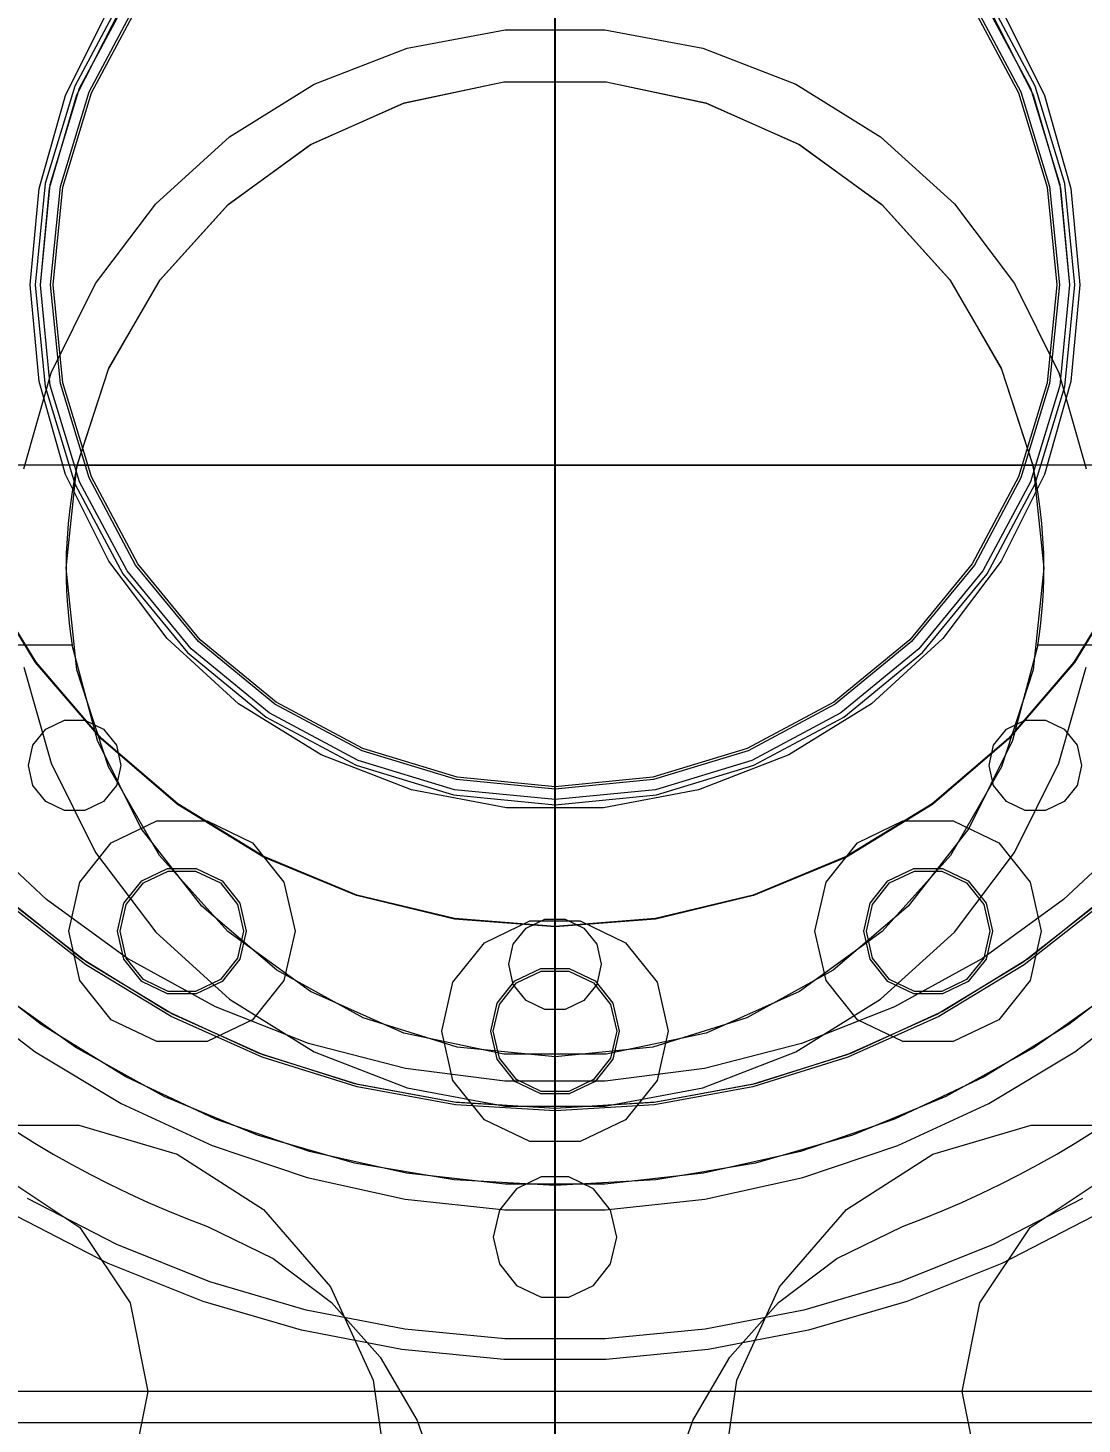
# Model space of a CAD drawing. Header units: millimetres. Extents: x -1970 to 59977, y -50268 to 6837.
# Drawn here: x 25225.8 to 25430.6, y 1503.7 to 1774.9 of the extents above; entities that cross this region are included whole.
import ezdxf

# ---------------------------------------------------------------- set-up
doc = ezdxf.new("R2010")
doc.units = ezdxf.units.MM
for name, color, linetype, lineweight in [('COTAS_O', 1, 'Continuous', 0), ('COTAS_P', 1, 'Continuous', 0), ('lateral_briquetadora', 7, 'Continuous', 0)]:
    doc.layers.add(name, color=color, linetype=linetype, lineweight=lineweight)
doc.dimstyles.new('R19_100', dxfattribs={"dimtxt": 250, "dimasz": 150, "dimexe": 150, "dimexo": 80, "dimgap": 100, "dimtad": 1, "dimtih": 1, "dimtoh": 1, "dimdsep": 46, "dimcen": 0.09, "dimadec": 0, "dimazin": 0, "dimtfac": 1, "dimtdec": 4, "dimtofl": 0, "dimtmove": 0, "dimatfit": 3, "dimfxl": 1, "dimtolj": 1, "dimtzin": 0, "dimarcsym": 0})

# ---------------------------------------------------------------- blocks, each defined once
blk = doc.blocks.new('*D3')
at = {"layer": 'COTAS_P', "color": 0, "lineweight": -2, "transparency": 16777216}
for p, q in [((25334.81, 3271.57), (25051.31, 4199.21)), ((16158.18, 1324.54), (24951.7, 4011.92)), ((16254.38, 496.51), (15970.89, 1424.15))]:
    blk.add_line(p, q, dxfattribs=at)
at = {"layer": 'COTAS_P', "color": 0, "transparency": 16777216}
for points in [[(24944.39, 4035.83), (24959, 3988.02), (25095.15, 4055.76)], [(16150.87, 1348.45), (16165.48, 1300.63), (16014.73, 1280.7)]]:
    blk.add_solid(points, dxfattribs=at)
at = {"layer": 'Defpoints', "color": 0, "transparency": 16777216}
for p in [(25095.15, 4055.76), (25358.19, 3195.06), (16277.76, 420)]:
    blk.add_point(p, dxfattribs=at)
blk = doc.blocks.new('*D5')
at = {"layer": 'COTAS_P', "color": 0, "lineweight": -2, "transparency": 16777216}
for p, q in [((25438.19, 3195.06), (25908.19, 3195.06)), ((25758.19, 150), (25758.19, 3045.06)), ((25438.19, 0), (25908.19, 0))]:
    blk.add_line(p, q, dxfattribs=at)
at = {"layer": 'COTAS_P', "color": 0, "transparency": 16777216}
for points in [[(25733.19, 3045.06), (25783.19, 3045.06), (25758.19, 3195.06)], [(25733.19, 150), (25783.19, 150), (25758.19, 0)]]:
    blk.add_solid(points, dxfattribs=at)
at = {"layer": 'Defpoints', "color": 0, "transparency": 16777216}
for p in [(25358.19, 3195.06), (25758.19, 3195.06), (25358.19, 0)]:
    blk.add_point(p, dxfattribs=at)
blk = doc.blocks.new('*D6')
at = {"layer": 'COTAS_P', "color": 0, "lineweight": -2, "transparency": 16777216}
for p, q in [((25128.19, 1262), (25128.19, 2232)), ((27628.19, 1262), (27628.19, 2232)), ((25278.19, 2082), (27478.19, 2082))]:
    blk.add_line(p, q, dxfattribs=at)
at = {"layer": 'COTAS_P', "color": 0, "transparency": 16777216}
for points in [[(25278.19, 2107), (25278.19, 2057), (25128.19, 2082)], [(27478.19, 2107), (27478.19, 2057), (27628.19, 2082)]]:
    blk.add_solid(points, dxfattribs=at)
at = {"layer": 'Defpoints', "color": 0, "transparency": 16777216}
for p in [(27628.19, 2082), (25128.19, 1182), (27628.19, 1182)]:
    blk.add_point(p, dxfattribs=at)
blk = doc.blocks.new('*D21')
at = {"layer": 'COTAS_O', "color": 0, "lineweight": -2, "transparency": 16777216}
for p, q in [((24708.19, 2300), (25478.19, 2300)), ((25328.19, 150), (25328.19, 2150)), ((24708.19, 0), (25478.19, 0))]:
    blk.add_line(p, q, dxfattribs=at)
at = {"layer": 'COTAS_O', "color": 0, "transparency": 16777216}
for points in [[(25303.19, 2150), (25353.19, 2150), (25328.19, 2300)], [(25303.19, 150), (25353.19, 150), (25328.19, 0)]]:
    blk.add_solid(points, dxfattribs=at)
at = {"layer": 'Defpoints', "color": 0, "transparency": 16777216}
for p in [(24628.19, 2300), (25328.19, 2300), (24628.19, 0)]:
    blk.add_point(p, dxfattribs=at)

msp = doc.modelspace()

# ---------------------------------------------------------------- linework, layer by layer
at = {"layer": 'lateral_briquetadora'}
for p, q in [((25244.208, 1781.113), (25234.875, 1763.651)), ((25235.799, 1763.268), (25245.04, 1780.557)), ((25411.334, 1780.557), (25420.575, 1763.268)), ((25421.498, 1763.651), (25412.165, 1781.113)), ((25233.074, 1761.847), (25241.464, 1778.696)), ((25235.249, 1761.914), (25243.841, 1778.72)), ((25237.646, 1762.503), (25246.703, 1779.446)), ((25238.108, 1762.312), (25247.118, 1779.168)), ((25409.255, 1779.168), (25418.265, 1762.312)), ((25409.671, 1779.446), (25418.727, 1762.503)), ((25412.532, 1778.72), (25421.124, 1761.914)), ((25414.909, 1778.696), (25423.299, 1761.847)), ((25299.452, 1770.992), (25318.498, 1774.552)), ((25318.498, 1774.552), (25337.875, 1774.552)), ((25337.875, 1774.552), (25356.921, 1770.992)), ((25281.384, 1763.992), (25299.452, 1770.992)), ((25356.921, 1770.992), (25374.989, 1763.992)), ((25234.875, 1763.651), (25229.127, 1744.704)), ((25264.91, 1753.792), (25281.384, 1763.992)), ((25298.83, 1760.35), (25318.256, 1764.48)), ((25298.886, 1760.368), (25318.276, 1764.482)), ((25318.256, 1764.48), (25338.117, 1764.48)), ((25318.276, 1764.482), (25338.097, 1764.482)), ((25338.097, 1764.482), (25357.487, 1760.368)), ((25338.117, 1764.48), (25357.543, 1760.35)), ((25374.989, 1763.992), (25391.463, 1753.792)), ((25427.246, 1744.704), (25421.498, 1763.651)), ((25227.923, 1743.742), (25233.074, 1761.847)), ((25229.968, 1743.792), (25235.249, 1761.914)), ((25230.108, 1744.509), (25235.799, 1763.268)), ((25232.07, 1744.119), (25237.646, 1762.503)), ((25232.56, 1744.021), (25238.108, 1762.312)), ((25418.265, 1762.312), (25423.813, 1744.021)), ((25418.727, 1762.503), (25424.304, 1744.119)), ((25420.575, 1763.268), (25426.265, 1744.509)), ((25421.124, 1761.914), (25426.405, 1743.792)), ((25423.299, 1761.847), (25428.45, 1743.742)), ((25280.687, 1752.272), (25298.83, 1760.35)), ((25280.771, 1752.321), (25298.886, 1760.368)), ((25357.487, 1760.368), (25375.602, 1752.321)), ((25357.543, 1760.35), (25375.687, 1752.272)), ((25250.591, 1740.738), (25264.91, 1753.792)), ((25391.463, 1753.792), (25405.783, 1740.738)), ((25264.619, 1740.599), (25280.687, 1752.272)), ((25264.721, 1740.69), (25280.771, 1752.321)), ((25375.602, 1752.321), (25391.652, 1740.69)), ((25375.687, 1752.272), (25391.754, 1740.599)), ((25229.127, 1744.704), (25227.187, 1725)), ((25228.187, 1725), (25230.108, 1744.509)), ((25426.265, 1744.509), (25428.187, 1725)), ((25429.187, 1725), (25427.246, 1744.704)), ((25226.187, 1725), (25227.923, 1743.742)), ((25228.187, 1725), (25229.968, 1743.792)), ((25230.187, 1725), (25232.07, 1744.119)), ((25230.687, 1725), (25232.56, 1744.021)), ((25423.813, 1744.021), (25425.687, 1725)), ((25424.304, 1744.119), (25426.187, 1725)), ((25426.405, 1743.792), (25428.187, 1725)), ((25428.45, 1743.742), (25430.187, 1725)), ((25238.914, 1725.275), (25250.591, 1740.738)), ((25251.33, 1725.84), (25264.619, 1740.599)), ((25251.433, 1725.982), (25264.721, 1740.69)), ((25391.652, 1740.69), (25404.94, 1725.982)), ((25391.754, 1740.599), (25405.043, 1725.84)), ((25405.783, 1740.738), (25417.459, 1725.275)), ((25241.4, 1708.64), (25251.33, 1725.84)), ((25241.487, 1708.836), (25251.433, 1725.982)), ((25404.94, 1725.982), (25414.886, 1708.836)), ((25405.043, 1725.84), (25414.973, 1708.64)), ((25227.923, 1706.258), (25226.187, 1725)), ((25227.187, 1725), (25229.127, 1705.296)), ((25230.108, 1705.491), (25228.187, 1725)), ((25232.07, 1705.881), (25230.187, 1725)), ((25230.277, 1707.93), (25238.914, 1725.275)), ((25232.56, 1705.979), (25230.687, 1725)), ((25417.459, 1725.275), (25426.096, 1707.93)), ((25425.687, 1725), (25423.813, 1705.979)), ((25426.187, 1725), (25424.304, 1705.881)), ((25428.187, 1725), (25426.265, 1705.491)), ((25427.246, 1705.296), (25429.187, 1725)), ((25430.187, 1725), (25428.45, 1706.258)), ((25224.974, 1689.294), (25230.277, 1707.93)), ((25235.263, 1689.752), (25241.4, 1708.64)), ((25235.316, 1690), (25241.487, 1708.836)), ((25414.886, 1708.836), (25421.057, 1690)), ((25414.973, 1708.64), (25421.111, 1689.752)), ((25426.096, 1707.93), (25431.399, 1689.294)), ((25233.074, 1688.153), (25227.923, 1706.258)), ((25229.127, 1705.296), (25234.875, 1686.349)), ((25235.799, 1686.732), (25230.108, 1705.491)), ((25237.646, 1687.497), (25232.07, 1705.881)), ((25238.108, 1687.688), (25232.56, 1705.979)), ((25423.813, 1705.979), (25418.265, 1687.688)), ((25424.304, 1705.881), (25418.727, 1687.497)), ((25426.265, 1705.491), (25420.575, 1686.732)), ((25421.498, 1686.349), (25427.246, 1705.296)), ((25428.45, 1706.258), (25423.299, 1688.153)), ((25818.187, 1690), (24878.187, 1690)), ((25235.316, 1690), (25212.841, 1690)), ((25241.464, 1671.304), (25233.074, 1688.153)), ((25233.187, 1670), (25235.263, 1689.752)), ((25235.316, 1690), (25234.752, 1687.177)), ((25235.316, 1690), (25421.057, 1690)), ((25246.703, 1670.554), (25237.646, 1687.497)), ((25247.118, 1670.832), (25238.108, 1687.688)), ((25418.265, 1687.688), (25409.255, 1670.832)), ((25418.727, 1687.497), (25409.671, 1670.554)), ((25423.299, 1688.153), (25414.909, 1671.304)), ((25421.621, 1687.177), (25421.057, 1690)), ((25655.187, 1690), (25421.057, 1690)), ((25421.111, 1689.752), (25423.187, 1670)), ((25234.752, 1687.177), (25234.275, 1684.338)), ((25234.875, 1686.349), (25244.208, 1668.887)), ((25245.04, 1669.443), (25235.799, 1686.732)), ((25420.575, 1686.732), (25411.334, 1669.443)), ((25412.165, 1668.887), (25421.498, 1686.349)), ((25422.098, 1684.338), (25421.621, 1687.177)), ((25234.275, 1684.338), (25233.884, 1681.487)), ((25422.49, 1681.487), (25422.098, 1684.338)), ((25233.884, 1681.487), (25233.579, 1678.624)), ((25422.794, 1678.624), (25422.49, 1681.487)), ((25233.579, 1678.624), (25233.361, 1675.754)), ((25423.012, 1675.754), (25422.794, 1678.624)), ((25233.361, 1675.754), (25233.23, 1672.878)), ((25423.143, 1672.878), (25423.012, 1675.754)), ((25233.23, 1672.878), (25233.187, 1670)), ((25252.808, 1656.283), (25241.464, 1671.304)), ((25414.909, 1671.304), (25403.565, 1656.283)), ((25423.187, 1670), (25423.143, 1672.878)), ((25227.343, 1651.733), (25217.123, 1668.41)), ((25233.187, 1670), (25233.211, 1667.848)), ((25235.263, 1650.248), (25233.187, 1670)), ((25244.208, 1668.887), (25256.769, 1653.582)), ((25257.476, 1654.289), (25245.04, 1669.443)), ((25258.89, 1655.704), (25246.703, 1670.554)), ((25259.244, 1656.057), (25247.118, 1670.832)), ((25409.255, 1670.832), (25397.129, 1656.057)), ((25409.671, 1670.554), (25397.483, 1655.704)), ((25411.334, 1669.443), (25398.897, 1654.289)), ((25399.604, 1653.582), (25412.165, 1668.887)), ((25423.187, 1670), (25421.111, 1650.248)), ((25423.162, 1667.848), (25423.187, 1670)), ((25439.251, 1668.41), (25429.031, 1651.733)), ((25227.262, 1651.674), (25217.034, 1668.365)), ((25233.211, 1667.848), (25233.284, 1665.698)), ((25233.284, 1665.698), (25233.406, 1663.549)), ((25422.967, 1663.549), (25423.089, 1665.698)), ((25423.089, 1665.698), (25423.162, 1667.848)), ((25439.34, 1668.365), (25429.111, 1651.674)), ((25233.406, 1663.549), (25233.576, 1661.404)), ((25422.797, 1661.404), (25422.967, 1663.549)), ((25233.576, 1661.404), (25233.795, 1659.264)), ((25422.578, 1659.264), (25422.797, 1661.404)), ((25233.795, 1659.264), (25234.063, 1657.129)), ((25422.311, 1657.129), (25422.578, 1659.264)), ((25234.378, 1655), (25206.027, 1655)), ((25234.063, 1657.129), (25234.378, 1655)), ((25239.287, 1636.507), (25234.378, 1655)), ((25266.718, 1643.602), (25252.808, 1656.283)), ((25273.741, 1643.516), (25258.89, 1655.704)), ((25274.018, 1643.932), (25259.244, 1656.057)), ((25397.129, 1656.057), (25382.355, 1643.932)), ((25397.483, 1655.704), (25382.632, 1643.516)), ((25403.565, 1656.283), (25389.655, 1643.602)), ((25421.995, 1655), (25417.087, 1636.507)), ((25421.995, 1655), (25422.311, 1657.129)), ((25663.48, 1655), (25421.995, 1655)), ((25256.769, 1653.582), (25272.074, 1641.022)), ((25272.63, 1641.853), (25257.476, 1654.289)), ((25398.897, 1654.289), (25383.744, 1641.853)), ((25384.299, 1641.022), (25399.604, 1653.582)), ((25224.974, 1650.706), (25230.277, 1632.07)), ((25239.975, 1636.788), (25227.262, 1651.674)), ((25240.046, 1636.859), (25227.343, 1651.733)), ((25241.4, 1631.36), (25235.263, 1650.248)), ((25421.111, 1650.248), (25414.973, 1631.36)), ((25429.031, 1651.733), (25416.327, 1636.859)), ((25429.111, 1651.674), (25416.398, 1636.788)), ((25426.096, 1632.07), (25431.399, 1650.706)), ((25282.721, 1633.693), (25266.718, 1643.602)), ((25289.918, 1632.612), (25272.63, 1641.853)), ((25290.684, 1634.46), (25273.741, 1643.516)), ((25290.875, 1634.922), (25274.018, 1643.932)), ((25382.355, 1643.932), (25365.498, 1634.922)), ((25382.632, 1643.516), (25365.69, 1634.46)), ((25383.744, 1641.853), (25366.455, 1632.612)), ((25389.655, 1643.602), (25373.652, 1633.693)), ((25226.74, 1635.567), (25229.237, 1638.698)), ((25229.237, 1638.698), (25232.846, 1640.436)), ((25232.846, 1640.436), (25236.851, 1640.436)), ((25236.851, 1640.436), (25240.46, 1638.698)), ((25240.46, 1638.698), (25242.957, 1635.567)), ((25272.074, 1641.022), (25289.536, 1631.688)), ((25366.838, 1631.688), (25384.299, 1641.022)), ((25413.416, 1635.567), (25415.913, 1638.698)), ((25415.913, 1638.698), (25419.522, 1640.436)), ((25419.522, 1640.436), (25423.527, 1640.436)), ((25423.527, 1640.436), (25427.136, 1638.698)), ((25427.136, 1638.698), (25429.633, 1635.567)), ((25247.801, 1619.372), (25239.287, 1636.507)), ((25254.86, 1624.075), (25239.975, 1636.788)), ((25254.919, 1624.156), (25240.046, 1636.859)), ((25416.327, 1636.859), (25401.454, 1624.156)), ((25416.398, 1636.788), (25401.513, 1624.075)), ((25417.087, 1636.507), (25408.572, 1619.372)), ((25225.848, 1631.662), (25226.74, 1635.567)), ((25242.957, 1635.567), (25243.848, 1631.662)), ((25300.273, 1626.894), (25282.721, 1633.693)), ((25309.068, 1628.883), (25290.684, 1634.46)), ((25309.165, 1629.373), (25290.875, 1634.922)), ((25365.498, 1634.922), (25347.208, 1629.373)), ((25365.69, 1634.46), (25347.305, 1628.883)), ((25373.652, 1633.693), (25356.1, 1626.894)), ((25412.525, 1631.662), (25413.416, 1635.567)), ((25429.633, 1635.567), (25430.525, 1631.662)), ((25226.74, 1627.757), (25225.848, 1631.662)), ((25230.277, 1632.07), (25238.914, 1614.725)), ((25251.33, 1614.16), (25241.4, 1631.36)), ((25243.848, 1631.662), (25242.957, 1627.757)), ((25289.536, 1631.688), (25308.482, 1625.941)), ((25308.678, 1626.921), (25289.918, 1632.612)), ((25366.455, 1632.612), (25347.696, 1626.921)), ((25347.891, 1625.941), (25366.838, 1631.688)), ((25414.973, 1631.36), (25405.043, 1614.16)), ((25413.416, 1627.757), (25412.525, 1631.662)), ((25417.459, 1614.725), (25426.096, 1632.07)), ((25430.525, 1631.662), (25429.633, 1627.757)), ((25229.237, 1624.625), (25226.74, 1627.757)), ((25242.957, 1627.757), (25240.46, 1624.625)), ((25328.187, 1627), (25309.068, 1628.883)), ((25328.187, 1627.5), (25309.165, 1629.373)), ((25347.208, 1629.373), (25328.187, 1627.5)), ((25347.305, 1628.883), (25328.187, 1627)), ((25415.913, 1624.625), (25413.416, 1627.757)), ((25429.633, 1627.757), (25427.136, 1624.625)), ((25318.775, 1623.435), (25300.273, 1626.894)), ((25308.482, 1625.941), (25328.187, 1624)), ((25328.187, 1625), (25308.678, 1626.921)), ((25347.696, 1626.921), (25328.187, 1625)), ((25328.187, 1624), (25347.891, 1625.941)), ((25356.1, 1626.894), (25337.598, 1623.435)), ((25232.846, 1622.888), (25229.237, 1624.625)), ((25236.851, 1622.888), (25232.846, 1622.888)), ((25240.46, 1624.625), (25236.851, 1622.888)), ((25271.551, 1613.847), (25254.86, 1624.075)), ((25271.597, 1613.936), (25254.919, 1624.156)), ((25337.598, 1623.435), (25318.775, 1623.435)), ((25401.454, 1624.156), (25384.776, 1613.936)), ((25401.513, 1624.075), (25384.822, 1613.847)), ((25419.522, 1622.888), (25415.913, 1624.625)), ((25423.527, 1622.888), (25419.522, 1622.888)), ((25427.136, 1624.625), (25423.527, 1622.888)), ((25241.97, 1616.627), (25250.791, 1620.875)), ((25250.791, 1620.875), (25260.582, 1620.875)), ((25260.582, 1620.875), (25269.403, 1616.627)), ((25386.97, 1616.627), (25395.791, 1620.875)), ((25395.791, 1620.875), (25405.582, 1620.875)), ((25405.582, 1620.875), (25414.403, 1616.627)), ((25229.386, 1605.57), (25215.196, 1618.895)), ((25259.577, 1604.291), (25247.801, 1619.372)), ((25408.572, 1619.372), (25396.797, 1604.291)), ((25441.177, 1618.895), (25426.987, 1605.57)), ((25235.865, 1608.972), (25241.97, 1616.627)), ((25238.914, 1614.725), (25250.591, 1599.262)), ((25264.619, 1599.401), (25251.33, 1614.16)), ((25269.403, 1616.627), (25275.508, 1608.972)), ((25380.865, 1608.972), (25386.97, 1616.627)), ((25405.043, 1614.16), (25391.754, 1599.401)), ((25405.783, 1599.262), (25417.459, 1614.725)), ((25414.403, 1616.627), (25420.508, 1608.972)), ((25247.893, 1609.199), (25252.905, 1611.613)), ((25252.905, 1611.613), (25258.468, 1611.613)), ((25258.468, 1611.613), (25263.48, 1609.199)), ((25289.637, 1606.356), (25271.551, 1613.847)), ((25289.668, 1606.451), (25271.597, 1613.936)), ((25384.776, 1613.936), (25366.706, 1606.451)), ((25384.822, 1613.847), (25366.736, 1606.356)), ((25392.893, 1609.199), (25397.905, 1611.613)), ((25397.905, 1611.613), (25403.468, 1611.613)), ((25403.468, 1611.613), (25408.48, 1609.199)), ((25233.687, 1599.426), (25235.865, 1608.972)), ((25244.424, 1604.85), (25247.893, 1609.199)), ((25244.875, 1604.633), (25248.205, 1608.808)), ((25248.205, 1608.808), (25253.016, 1611.125)), ((25253.016, 1611.125), (25258.357, 1611.125)), ((25258.357, 1611.125), (25263.168, 1608.808)), ((25263.168, 1608.808), (25266.498, 1604.633)), ((25263.48, 1609.199), (25266.949, 1604.85)), ((25275.508, 1608.972), (25277.687, 1599.426)), ((25378.687, 1599.426), (25380.865, 1608.972)), ((25389.424, 1604.85), (25392.893, 1609.199)), ((25389.875, 1604.633), (25393.205, 1608.808)), ((25393.205, 1608.808), (25398.016, 1611.125)), ((25398.016, 1611.125), (25403.357, 1611.125)), ((25403.357, 1611.125), (25408.168, 1608.808)), ((25408.168, 1608.808), (25411.498, 1604.633)), ((25408.48, 1609.199), (25411.949, 1604.85)), ((25420.508, 1608.972), (25422.687, 1599.426)), ((25236.036, 1594.202), (25220.714, 1606.469)), ((25308.671, 1601.786), (25289.637, 1606.356)), ((25308.687, 1601.885), (25289.668, 1606.451)), ((25366.706, 1606.451), (25347.686, 1601.885)), ((25366.736, 1606.356), (25347.702, 1601.786)), ((25435.659, 1606.469), (25420.337, 1594.202)), ((25237.012, 1592.911), (25221.755, 1604.864)), ((25237.296, 1593.323), (25222.087, 1605.238)), ((25245.133, 1594.129), (25229.386, 1605.57)), ((25243.187, 1599.426), (25244.424, 1604.85)), ((25243.687, 1599.426), (25244.875, 1604.633)), ((25274.135, 1591.876), (25259.577, 1604.291)), ((25266.498, 1604.633), (25267.687, 1599.426)), ((25266.949, 1604.85), (25268.187, 1599.426)), ((25396.797, 1604.291), (25382.238, 1591.876)), ((25388.187, 1599.426), (25389.424, 1604.85)), ((25388.687, 1599.426), (25389.875, 1604.633)), ((25426.987, 1605.57), (25411.24, 1594.129)), ((25411.498, 1604.633), (25412.687, 1599.426)), ((25411.949, 1604.85), (25413.187, 1599.426)), ((25434.286, 1605.238), (25419.077, 1593.323)), ((25434.618, 1604.864), (25419.361, 1592.911)), ((25328.187, 1600.25), (25308.671, 1601.786)), ((25328.187, 1600.35), (25308.687, 1601.885)), ((25314.47, 1597.2), (25323.291, 1601.448)), ((25322.575, 1600.036), (25326.184, 1601.774)), ((25323.291, 1601.448), (25333.082, 1601.448)), ((25326.184, 1601.774), (25330.189, 1601.774)), ((25347.686, 1601.885), (25328.187, 1600.35)), ((25347.702, 1601.786), (25328.187, 1600.25)), ((25330.189, 1601.774), (25333.798, 1600.036)), ((25333.082, 1601.448), (25341.903, 1597.2)), ((25235.865, 1589.881), (25233.687, 1599.426)), ((25244.424, 1594.003), (25243.187, 1599.426)), ((25244.875, 1594.22), (25243.687, 1599.426)), ((25250.591, 1599.262), (25264.91, 1586.208)), ((25280.687, 1587.728), (25264.619, 1599.401)), ((25267.687, 1599.426), (25266.498, 1594.22)), ((25268.187, 1599.426), (25266.949, 1594.003)), ((25277.687, 1599.426), (25275.508, 1589.881)), ((25320.078, 1596.905), (25322.575, 1600.036)), ((25333.798, 1600.036), (25336.295, 1596.905)), ((25391.754, 1599.401), (25375.687, 1587.728)), ((25380.865, 1589.881), (25378.687, 1599.426)), ((25389.424, 1594.003), (25388.187, 1599.426)), ((25389.875, 1594.22), (25388.687, 1599.426)), ((25391.463, 1586.208), (25405.783, 1599.262)), ((25412.687, 1599.426), (25411.498, 1594.22)), ((25413.187, 1599.426), (25411.949, 1594.003)), ((25422.687, 1599.426), (25420.508, 1589.881)), ((25308.365, 1589.545), (25314.47, 1597.2)), ((25319.187, 1593), (25320.078, 1596.905)), ((25336.295, 1596.905), (25337.187, 1593)), ((25341.903, 1597.2), (25348.008, 1589.545)), ((25228.331, 1581.286), (25213.104, 1593.163)), ((25252.745, 1583.902), (25236.036, 1594.202)), ((25253.599, 1582.884), (25237.012, 1592.911)), ((25253.831, 1583.327), (25237.296, 1593.323)), ((25247.893, 1589.653), (25244.424, 1594.003)), ((25248.205, 1590.044), (25244.875, 1594.22)), ((25262.191, 1584.752), (25245.133, 1594.129)), ((25266.498, 1594.22), (25263.168, 1590.044)), ((25266.949, 1594.003), (25263.48, 1589.653)), ((25320.078, 1589.095), (25319.187, 1593)), ((25337.187, 1593), (25336.295, 1589.095)), ((25392.893, 1589.653), (25389.424, 1594.003)), ((25393.205, 1590.044), (25389.875, 1594.22)), ((25411.24, 1594.129), (25394.182, 1584.752)), ((25419.077, 1593.323), (25402.542, 1583.327)), ((25419.361, 1592.911), (25402.775, 1582.884)), ((25420.337, 1594.202), (25403.629, 1583.902)), ((25411.498, 1594.22), (25408.168, 1590.044)), ((25411.949, 1594.003), (25408.48, 1589.653)), ((25443.269, 1593.163), (25428.042, 1581.286)), ((25241.97, 1582.226), (25235.865, 1589.881)), ((25253.016, 1587.727), (25248.205, 1590.044)), ((25263.168, 1590.044), (25258.357, 1587.727)), ((25275.508, 1589.881), (25269.403, 1582.226)), ((25290.886, 1582.629), (25274.135, 1591.876)), ((25316.924, 1585.424), (25320.393, 1589.773)), ((25320.393, 1589.773), (25325.405, 1592.187)), ((25320.705, 1589.382), (25325.516, 1591.699)), ((25325.405, 1592.187), (25330.968, 1592.187)), ((25325.516, 1591.699), (25330.857, 1591.699)), ((25330.857, 1591.699), (25335.668, 1589.382)), ((25330.968, 1592.187), (25335.98, 1589.773)), ((25335.98, 1589.773), (25339.449, 1585.424)), ((25382.238, 1591.876), (25365.487, 1582.629)), ((25386.97, 1582.226), (25380.865, 1589.881)), ((25398.016, 1587.727), (25393.205, 1590.044)), ((25408.168, 1590.044), (25403.357, 1587.727)), ((25420.508, 1589.881), (25414.403, 1582.226)), ((25211.657, 1587.811), (25227.173, 1576.016)), ((25235.081, 1576.823), (25219.076, 1588.179)), ((25252.905, 1587.24), (25247.893, 1589.653)), ((25258.468, 1587.24), (25252.905, 1587.24)), ((25258.357, 1587.727), (25253.016, 1587.727)), ((25263.48, 1589.653), (25258.468, 1587.24)), ((25298.83, 1579.65), (25280.687, 1587.728)), ((25306.187, 1580), (25308.365, 1589.545)), ((25317.375, 1585.207), (25320.705, 1589.382)), ((25322.575, 1585.964), (25320.078, 1589.095)), ((25336.295, 1589.095), (25333.798, 1585.964)), ((25335.668, 1589.382), (25338.998, 1585.207)), ((25348.008, 1589.545), (25350.187, 1580)), ((25375.687, 1587.728), (25357.543, 1579.65)), ((25397.905, 1587.24), (25392.893, 1589.653)), ((25403.468, 1587.24), (25397.905, 1587.24)), ((25403.357, 1587.727), (25398.016, 1587.727)), ((25408.48, 1589.653), (25403.468, 1587.24)), ((25437.297, 1588.179), (25421.292, 1576.823)), ((25429.2, 1576.016), (25444.716, 1587.811)), ((25280.289, 1577.586), (25262.191, 1584.752)), ((25264.91, 1586.208), (25281.384, 1576.008)), ((25315.687, 1580), (25316.924, 1585.424)), ((25316.187, 1580), (25317.375, 1585.207)), ((25326.184, 1584.226), (25322.575, 1585.964)), ((25333.798, 1585.964), (25330.189, 1584.226)), ((25338.998, 1585.207), (25340.187, 1580)), ((25339.449, 1585.424), (25340.687, 1580)), ((25374.989, 1576.008), (25391.463, 1586.208)), ((25394.182, 1584.752), (25376.084, 1577.586)), ((25250.791, 1577.978), (25241.97, 1582.226)), ((25270.589, 1575.727), (25252.745, 1583.902)), ((25271.272, 1574.93), (25253.599, 1582.884)), ((25271.45, 1575.397), (25253.831, 1583.327)), ((25269.403, 1582.226), (25260.582, 1577.978)), ((25309.15, 1576.927), (25290.886, 1582.629)), ((25330.189, 1584.226), (25326.184, 1584.226)), ((25365.487, 1582.629), (25347.223, 1576.927)), ((25402.542, 1583.327), (25384.923, 1575.397)), ((25402.775, 1582.884), (25385.101, 1574.93)), ((25403.629, 1583.902), (25385.784, 1575.727)), ((25395.791, 1577.978), (25386.97, 1582.226)), ((25414.403, 1582.226), (25405.582, 1577.978)), ((25244.774, 1571.158), (25228.331, 1581.286)), ((25318.256, 1575.52), (25298.83, 1579.65)), ((25308.365, 1570.455), (25306.187, 1580)), ((25316.924, 1574.576), (25315.687, 1580)), ((25317.375, 1574.793), (25316.187, 1580)), ((25357.543, 1579.65), (25338.117, 1575.52)), ((25340.187, 1580), (25338.998, 1574.793)), ((25340.687, 1580), (25339.449, 1574.576)), ((25350.187, 1580), (25348.008, 1570.455)), ((25428.042, 1581.286), (25411.599, 1571.158)), ((25252.257, 1567.33), (25235.081, 1576.823)), ((25260.582, 1577.978), (25250.791, 1577.978)), ((25299.142, 1572.745), (25280.289, 1577.586)), ((25328.187, 1575), (25309.15, 1576.927)), ((25347.223, 1576.927), (25328.187, 1575)), ((25376.084, 1577.586), (25357.231, 1572.745)), ((25405.582, 1577.978), (25395.791, 1577.978)), ((25421.292, 1576.823), (25404.116, 1567.33)), ((25227.173, 1576.016), (25243.873, 1565.968)), ((25289.3, 1569.798), (25270.589, 1575.727)), ((25289.776, 1569.164), (25271.272, 1574.93)), ((25289.896, 1569.649), (25271.45, 1575.397)), ((25281.384, 1576.008), (25299.452, 1569.008)), ((25320.393, 1570.227), (25316.924, 1574.576)), ((25320.705, 1570.618), (25317.375, 1574.793)), ((25338.117, 1575.52), (25318.256, 1575.52)), ((25338.998, 1574.793), (25335.668, 1570.618)), ((25339.449, 1574.576), (25335.98, 1570.227)), ((25356.921, 1569.008), (25374.989, 1576.008)), ((25384.923, 1575.397), (25366.477, 1569.649)), ((25385.101, 1574.93), (25366.597, 1569.164)), ((25385.784, 1575.727), (25367.074, 1569.798)), ((25412.5, 1565.968), (25429.2, 1576.016)), ((25262.232, 1562.904), (25244.774, 1571.158)), ((25318.454, 1570.306), (25299.142, 1572.745)), ((25357.231, 1572.745), (25337.919, 1570.306)), ((25411.599, 1571.158), (25394.141, 1562.904)), ((25308.596, 1566.204), (25289.3, 1569.798)), ((25308.84, 1565.67), (25289.776, 1569.164)), ((25308.901, 1566.167), (25289.896, 1569.649)), ((25299.452, 1569.008), (25318.498, 1565.448)), ((25314.47, 1562.8), (25308.365, 1570.455)), ((25337.919, 1570.306), (25318.454, 1570.306)), ((25325.405, 1567.813), (25320.393, 1570.227)), ((25325.516, 1568.301), (25320.705, 1570.618)), ((25330.857, 1568.301), (25325.516, 1568.301)), ((25335.668, 1570.618), (25330.857, 1568.301)), ((25335.98, 1570.227), (25330.968, 1567.813)), ((25337.875, 1565.448), (25356.921, 1569.008)), ((25348.008, 1570.455), (25341.903, 1562.8)), ((25366.477, 1569.649), (25347.472, 1566.167)), ((25366.597, 1569.164), (25347.533, 1565.67)), ((25367.074, 1569.798), (25347.777, 1566.204)), ((25243.873, 1565.968), (25261.562, 1557.784)), ((25270.388, 1559.82), (25252.257, 1567.33)), ((25328.187, 1565), (25308.596, 1566.204)), ((25328.187, 1564.5), (25308.84, 1565.67)), ((25328.187, 1565), (25308.901, 1566.167)), ((25318.498, 1565.448), (25337.875, 1565.448)), ((25330.968, 1567.813), (25325.405, 1567.813)), ((25347.777, 1566.204), (25328.187, 1565)), ((25347.472, 1566.167), (25328.187, 1565)), ((25347.533, 1565.67), (25328.187, 1564.5)), ((25404.116, 1567.33), (25385.985, 1559.82)), ((25394.811, 1557.784), (25412.5, 1565.968)), ((25280.494, 1556.624), (25262.232, 1562.904)), ((25323.291, 1558.552), (25314.47, 1562.8)), ((25341.903, 1562.8), (25333.082, 1558.552)), ((25394.141, 1562.904), (25375.879, 1556.624)), ((25215.725, 1561.752), (25235.649, 1561.752)), ((25223.6, 1560.42), (25227.12, 1558.235)), ((25235.649, 1561.752), (25254.766, 1556.139)), ((25401.608, 1556.139), (25420.725, 1561.752)), ((25420.725, 1561.752), (25440.649, 1561.752)), ((25429.253, 1558.235), (25432.774, 1560.42)), ((25227.12, 1558.235), (25230.687, 1556.125)), ((25261.562, 1557.784), (25280.031, 1551.561)), ((25289.245, 1554.388), (25270.388, 1559.82)), ((25333.082, 1558.552), (25323.291, 1558.552)), ((25385.985, 1559.82), (25367.128, 1554.388)), ((25376.342, 1551.561), (25394.811, 1557.784)), ((25425.687, 1556.125), (25429.253, 1558.235)), ((25230.687, 1556.125), (25234.297, 1554.091)), ((25254.766, 1556.139), (25271.527, 1545.367)), ((25299.337, 1552.394), (25280.494, 1556.624)), ((25375.879, 1556.624), (25357.036, 1552.394)), ((25384.846, 1545.367), (25401.608, 1556.139)), ((25422.076, 1554.091), (25425.687, 1556.125)), ((25234.297, 1554.091), (25237.95, 1552.135)), ((25237.95, 1552.135), (25241.643, 1550.257)), ((25308.593, 1551.1), (25289.245, 1554.388)), ((25318.531, 1550.267), (25299.337, 1552.394)), ((25357.036, 1552.394), (25337.842, 1550.267)), ((25367.128, 1554.388), (25347.78, 1551.1)), ((25414.73, 1550.257), (25418.424, 1552.135)), ((25418.424, 1552.135), (25422.076, 1554.091)), ((25221.282, 1551.584), (25235.881, 1541.829)), ((25241.643, 1550.257), (25245.376, 1548.457)), ((25280.031, 1551.561), (25299.066, 1547.371)), ((25328.187, 1550), (25308.593, 1551.1)), ((25320.705, 1549.382), (25317.375, 1545.207)), ((25337.842, 1550.267), (25318.531, 1550.267)), ((25325.516, 1551.699), (25320.705, 1549.382)), ((25330.857, 1551.699), (25325.516, 1551.699)), ((25347.78, 1551.1), (25328.187, 1550)), ((25335.668, 1549.382), (25330.857, 1551.699)), ((25338.998, 1545.207), (25335.668, 1549.382)), ((25357.307, 1547.371), (25376.342, 1551.561)), ((25410.997, 1548.457), (25414.73, 1550.257)), ((25420.492, 1541.829), (25435.091, 1551.584)), ((25243.026, 1538.525), (25225.687, 1547.465)), ((25245.376, 1548.457), (25249.146, 1546.737)), ((25249.146, 1546.737), (25252.951, 1545.098)), ((25299.066, 1547.371), (25318.442, 1545.264)), ((25337.932, 1545.264), (25357.307, 1547.371)), ((25403.422, 1545.098), (25407.228, 1546.737)), ((25407.228, 1546.737), (25410.997, 1548.457)), ((25430.687, 1547.465), (25413.347, 1538.525)), ((25241.365, 1534.887), (25223.687, 1544.001)), ((25252.951, 1545.098), (25256.791, 1543.54)), ((25271.527, 1545.367), (25284.574, 1530.31)), ((25317.375, 1545.207), (25316.187, 1540)), ((25318.442, 1545.264), (25337.932, 1545.264)), ((25340.187, 1540), (25338.998, 1545.207)), ((25371.799, 1530.31), (25384.846, 1545.367)), ((25399.582, 1543.54), (25403.422, 1545.098)), ((25432.687, 1544.001), (25415.008, 1534.887)), ((25235.881, 1541.829), (25245.636, 1527.23)), ((25256.791, 1543.54), (25260.663, 1542.064)), ((25260.663, 1542.064), (25273.449, 1535.86)), ((25382.924, 1535.86), (25395.71, 1542.064)), ((25395.71, 1542.064), (25399.582, 1543.54)), ((25410.737, 1527.23), (25420.492, 1541.829)), ((25261.138, 1531.275), (25243.026, 1538.525)), ((25316.187, 1540), (25317.375, 1534.793)), ((25338.998, 1534.793), (25340.187, 1540)), ((25413.347, 1538.525), (25395.236, 1531.275)), ((25273.449, 1535.86), (25284.78, 1527.28)), ((25371.593, 1527.28), (25382.924, 1535.86)), ((25259.829, 1527.495), (25241.365, 1534.887)), ((25317.375, 1534.793), (25320.705, 1530.618)), ((25335.668, 1530.618), (25338.998, 1534.793)), ((25415.008, 1534.887), (25396.544, 1527.495)), ((25279.856, 1525.779), (25261.138, 1531.275)), ((25284.574, 1530.31), (25292.851, 1512.186)), ((25320.705, 1530.618), (25325.516, 1528.301)), ((25330.857, 1528.301), (25335.668, 1530.618)), ((25363.522, 1512.186), (25371.799, 1530.31)), ((25395.236, 1531.275), (25376.517, 1525.779)), ((25278.913, 1521.891), (25259.829, 1527.495)), ((25325.516, 1528.301), (25330.857, 1528.301)), ((25396.544, 1527.495), (25377.46, 1521.891)), ((25245.636, 1527.23), (25249.062, 1510.009)), ((25299.012, 1522.087), (25279.856, 1525.779)), ((25284.78, 1527.28), (25294.219, 1516.654)), ((25376.517, 1525.779), (25357.361, 1522.087)), ((25362.154, 1516.654), (25371.593, 1527.28)), ((25407.312, 1510.009), (25410.737, 1527.23)), ((25298.443, 1518.127), (25278.913, 1521.891)), ((25318.432, 1520.232), (25299.012, 1522.087)), ((25357.361, 1522.087), (25337.941, 1520.232)), ((25377.46, 1521.891), (25357.93, 1518.127)), ((25337.941, 1520.232), (25318.432, 1520.232)), ((25294.219, 1516.654), (25301.403, 1504.391)), ((25318.242, 1516.237), (25298.443, 1518.127)), ((25357.93, 1518.127), (25338.131, 1516.237)), ((25354.97, 1504.391), (25362.154, 1516.654)), ((25338.131, 1516.237), (25318.242, 1516.237)), ((25292.851, 1512.186), (25295.687, 1492.465)), ((25360.687, 1492.465), (25363.522, 1512.186)), ((25548.187, 1510), (25108.187, 1510)), ((25249.062, 1510.009), (25245.636, 1492.788)), ((25410.737, 1492.788), (25407.312, 1510.009)), ((25108.187, 1504), (26348.187, 1504)), ((25301.403, 1504.391), (25306.057, 1490.962)), ((25350.316, 1490.962), (25354.97, 1504.391))]:
    msp.add_line(p, q, dxfattribs=at)

# ---------------------------------------------------------------- dimensions: what is measured, and where the dimension line sits
at = {"layer": 'COTAS_O'}
dim = msp.add_aligned_dim(p1=(24628.187, 0), p2=(24628.187, 2300), distance=-700, text='<> O', dimstyle='R19_100', dxfattribs=at)
dim.commit()
dim.dimension.update_dxf_attribs({"geometry": '*D21', "text_midpoint": (25328.187, 1150)})
at = {"layer": 'COTAS_P'}
for p1, p2, distance, picture, middle in [((16277.765, 420), (25358.187, 3195.061), 900, '*D3', (20554.937, 2668.234)), ((25358.187, 0), (25358.187, 3195.061), -400, '*D5', (25758.187, 1597.53)), ((25128.187, 1182), (27628.187, 1182), 900, '*D6', (26378.187, 2082))]:
    dim = msp.add_aligned_dim(p1=p1, p2=p2, distance=distance, text='<> P', dimstyle='R19_100', dxfattribs=at)
    dim.commit()
    dim.dimension.update_dxf_attribs({"geometry": picture, "text_midpoint": middle})

doc.saveas('drawing.dxf')
